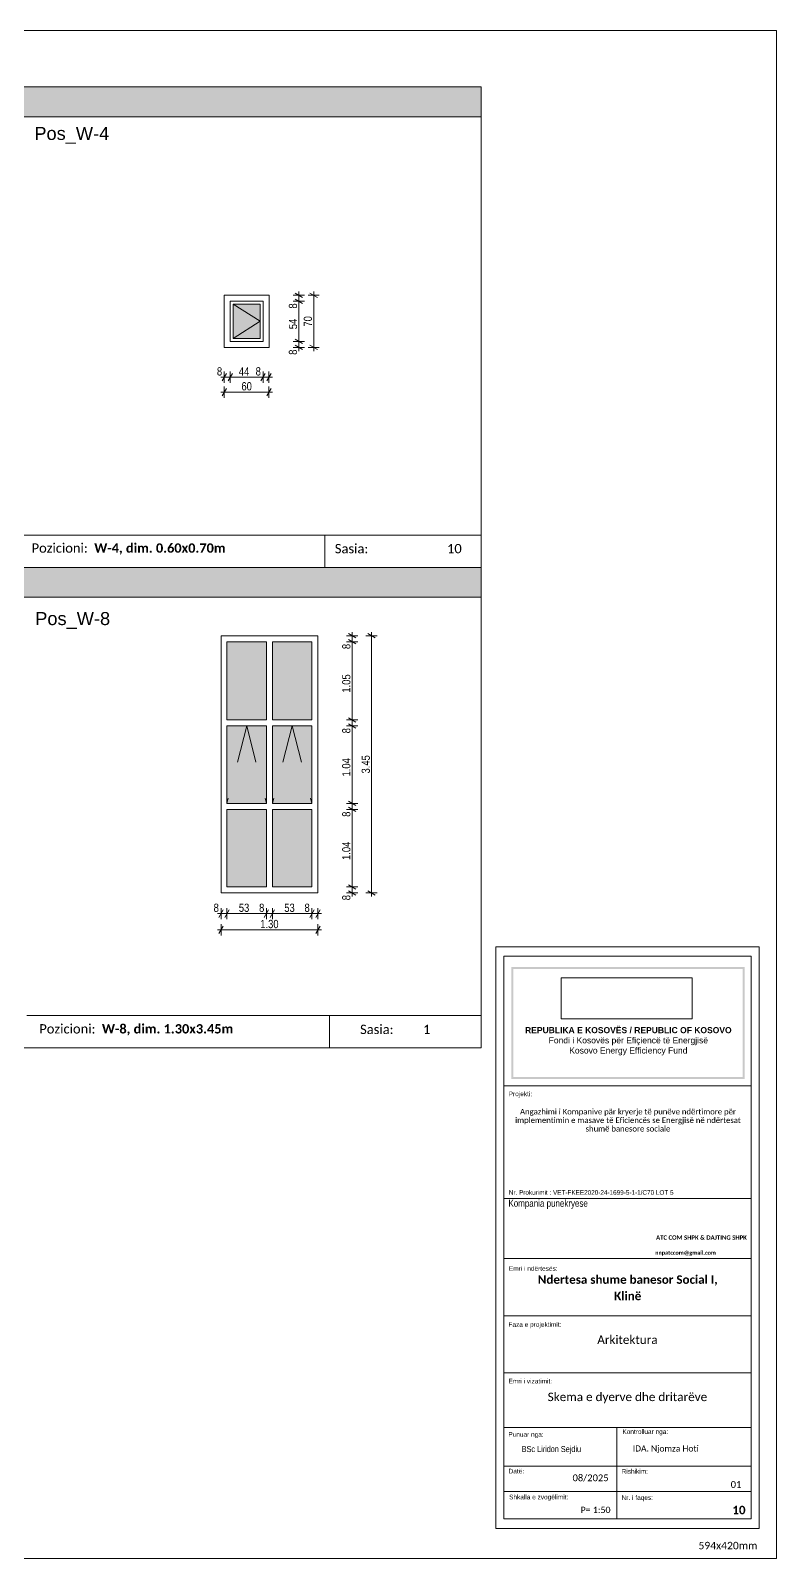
# Model space of a CAD drawing. Header units: feet. Extents: x 2595418 to 2624657, y -121890 to -101390.
# Drawn here: x 2614644 to 2624657, y -121890 to -101390 of the extents above; entities that cross this region are included whole.
import ezdxf

# ---------------------------------------------------------------- set-up
doc = ezdxf.new("R2010")
doc.units = ezdxf.units.FT
doc.header["$MEASUREMENT"] = 0
doc.header["$XCLIPFRAME"] = 0
doc.linetypes.add('thk_line_type', pattern=[1000, 500, -500])
for name, color, linetype, lineweight in [('Annotation - Text_Pen_No__1', 7, 'Continuous', 5), ('Dimensioning - General_Pen_No__1', 7, 'Continuous', 5), ('Dimensioning - General_Pen_No__41', 7, 'Continuous', 5), ('Exterior walls_Pen_No__1', 7, 'Continuous', 5), ('Lines_Pen_No__41', 7, 'Continuous', 5), ('Shell - Roof_Pen_No__1', 7, 'Continuous', 5), ('Shell - Roof_Pen_No__21', 7, 'Continuous', 5), ('Shell - Roof_Pen_No__41', 7, 'Continuous', 5), ('Structural - Bearing_Pen_No__1', 7, 'Continuous', 5), ('Text blocks_Pen_No__1', 7, 'Continuous', 5)]:
    doc.layers.add(name, color=color, linetype=linetype, lineweight=lineweight)
for name, color, linetype, lineweight, true_color in [('Annotation - Text_Pen_No__61', 7, 'Continuous', 5, 0x6a6a6a), ('Shell - Roof_Pen_No__61', 7, 'Continuous', 5, 0x6a6a6a), ('Structural - Bearing_Pen_No__102', 7, 'Continuous', 5, 0xcccccc), ('Structural - Bearing_Pen_No__105', 7, 'Continuous', 5, 0xcae6ff), ('Structural - Bearing_Pen_No__86', 7, 'Continuous', 5, 0x5555ff)]:
    doc.layers.add(name, color=color, linetype=linetype, lineweight=lineweight, true_color=true_color)
doc.layers.add('Dimensioning - General', color=7, linetype='Continuous')
doc.layers.add('Drawing & Figure', color=7, linetype='Continuous')
doc.styles.add('GENERATED_STYLE_1', font='ARIALN.TTF')
doc.styles.add('GENERATED_STYLE_2', font='arial.ttf')
doc.styles.add('GENERATED_STYLE_3', font='calibri.ttf')
doc.styles.add('GENERATED_STYLE_4', font='calibrib.ttf')
doc.styles.add('GENERATED_STYLE_5', font='arialbd.ttf')
doc.dimstyles.new('GENERATED_STYLE__1', dxfattribs={"dimtxt": 110.000002, "dimasz": 76, "dimexe": 0.18, "dimexo": 3, "dimgap": 0.09, "dimtad": 1, "dimlfac": 0.001, "dimzin": 0, "dimdsep": 46, "dimtxsty": 'GENERATED_STYLE_1', "dimblk": 'ARROWHEAD_2', "dimblk1": 'ARROWHEAD_2', "dimblk2": 'ARROWHEAD_2', "dimcen": 0.09, "dimclrd": 7, "dimclre": 7, "dimclrt": 7, "dimadec": 0, "dimazin": 0, "dimtfac": 1, "dimtdec": 4, "dimtmove": 0, "dimatfit": 3, "dimfxl": 1, "dimtolj": 1, "dimtzin": 0, "dimarcsym": 0})
doc.dimstyles.new('GENERATED_STYLE__2', dxfattribs={"dimtxt": 110.000002, "dimasz": 76, "dimexe": 0.18, "dimexo": 3, "dimgap": 0.09, "dimtad": 1, "dimtih": 1, "dimtoh": 1, "dimlfac": 0.001, "dimzin": 0, "dimdsep": 46, "dimtxsty": 'GENERATED_STYLE_1', "dimblk": 'ARROWHEAD_2', "dimblk1": 'ARROWHEAD_2', "dimblk2": 'ARROWHEAD_2', "dimcen": 0.09, "dimclrd": 7, "dimclre": 7, "dimclrt": 7, "dimadec": 0, "dimazin": 0, "dimtfac": 1, "dimtdec": 4, "dimtmove": 0, "dimatfit": 3, "dimfxl": 1, "dimtolj": 1, "dimtzin": 0, "dimarcsym": 0})
picture_1 = doc.add_image_def('image1.png', size_in_pixel=(354, 134))

# ---------------------------------------------------------------- blocks, each defined once
blk = doc.blocks.new('*D7', base_point=(2247654, -76425))
at = {"layer": 'Dimensioning - General_Pen_No__1', "color": 7, "linetype": 'Continuous', "lineweight": 5, "transparency": 16777216}
for p, q in [((2618520, -104941), (2618370, -104941)), ((2618495, -104970), (2618395, -104912)), ((2618445, -104941), (2618445, -104892)), ((2618445, -105641), (2618445, -104941)), ((2618520, -105641), (2618370, -105641)), ((2618395, -105612), (2618495, -105670)), ((2618445, -105690), (2618445, -105641))]:
    blk.add_line(p, q, dxfattribs=at)
at = {"layer": 'Dimensioning - General_Pen_No__1', "color": 7, "lineweight": 5, "transparency": 16777216, "insert": (2618423, -105362), "char_height": 110, "attachment_point": 7, "rotation": 90, "style": 'GENERATED_STYLE_1'}
blk.add_mtext('\\A1;70', dxfattribs=at)
blk = doc.blocks.new('ARROWHEAD_2')
at = {"color": 0, "linetype": 'Continuous', "lineweight": 0}
for p, q in [((0, 0), (-1, 0)), ((-0.38, -0.66), (0.38, 0.66))]:
    blk.add_line(p, q, dxfattribs=at)
blk = doc.blocks.new('*D9', base_point=(2247654, -76425))
at = {"layer": 'Dimensioning - General_Pen_No__1', "color": 7, "linetype": 'Continuous', "lineweight": 5, "transparency": 16777216}
for p, q in [((2617245, -106316), (2617245, -106166)), ((2617845, -106316), (2617845, -106166)), ((2617197, -106241), (2617245, -106241)), ((2617274, -106191), (2617217, -106291)), ((2617245, -106241), (2617845, -106241)), ((2617817, -106291), (2617874, -106191)), ((2617845, -106241), (2617894, -106241))]:
    blk.add_line(p, q, dxfattribs=at)
at = {"layer": 'Dimensioning - General_Pen_No__1', "color": 7, "lineweight": 5, "transparency": 16777216, "insert": (2617475, -106219), "char_height": 110, "attachment_point": 7, "style": 'GENERATED_STYLE_1'}
blk.add_mtext('\\A1;60', dxfattribs=at)
blk = doc.blocks.new('*D10', base_point=(2247654, -76425))
at = {"layer": 'Dimensioning - General_Pen_No__1', "color": 7, "linetype": 'Continuous', "lineweight": 5, "transparency": 16777216}
for p, q in [((2617245, -106116), (2617245, -105966)), ((2617325, -106116), (2617325, -105966)), ((2617197, -106041), (2617245, -106041)), ((2617274, -105991), (2617217, -106091)), ((2617245, -106041), (2617325, -106041)), ((2617354, -105991), (2617297, -106091))]:
    blk.add_line(p, q, dxfattribs=at)
at = {"layer": 'Dimensioning - General_Pen_No__1', "color": 7, "lineweight": 5, "transparency": 16777216, "insert": (2617146, -106019), "char_height": 110, "attachment_point": 7, "style": 'GENERATED_STYLE_1'}
blk.add_mtext('\\A1;8', dxfattribs=at)
blk = doc.blocks.new('*D11', base_point=(2247654, -76425))
at = {"layer": 'Dimensioning - General_Pen_No__1', "color": 7, "linetype": 'Continuous', "lineweight": 5, "transparency": 16777216}
for p, q in [((2617325, -106116), (2617325, -105966)), ((2617765, -106116), (2617765, -105966)), ((2617354, -105991), (2617297, -106091)), ((2617325, -106041), (2617765, -106041)), ((2617794, -105991), (2617737, -106091))]:
    blk.add_line(p, q, dxfattribs=at)
at = {"layer": 'Dimensioning - General_Pen_No__1', "color": 7, "lineweight": 5, "transparency": 16777216, "char_height": 110, "attachment_point": 7, "style": 'GENERATED_STYLE_1'}
for s, insert in [('\\A1;44', (2617440, -106019)), ('\\A1;8', (2617666, -106019))]:
    blk.add_mtext(s, dxfattribs=dict(at, insert=insert))
blk = doc.blocks.new('*D12', base_point=(2247654, -76425))
at = {"layer": 'Dimensioning - General_Pen_No__1', "color": 7, "linetype": 'Continuous', "lineweight": 5, "transparency": 16777216}
for p, q in [((2617765, -106116), (2617765, -105966)), ((2617845, -106116), (2617845, -105966)), ((2617794, -105991), (2617737, -106091)), ((2617765, -106041), (2617845, -106041)), ((2617817, -106091), (2617874, -105991)), ((2617845, -106041), (2617894, -106041))]:
    blk.add_line(p, q, dxfattribs=at)
blk = doc.blocks.new('*D13', base_point=(2247654, -76425))
at = {"layer": 'Dimensioning - General_Pen_No__1', "color": 7, "linetype": 'Continuous', "lineweight": 5, "transparency": 16777216}
for p, q in [((2618320, -105561), (2618170, -105561)), ((2618195, -105532), (2618295, -105590)), ((2618245, -105641), (2618245, -105561)), ((2618320, -105641), (2618170, -105641)), ((2618195, -105612), (2618295, -105670)), ((2618245, -105690), (2618245, -105641))]:
    blk.add_line(p, q, dxfattribs=at)
at = {"layer": 'Dimensioning - General_Pen_No__1', "color": 7, "lineweight": 5, "transparency": 16777216, "insert": (2618223, -105740), "char_height": 110, "attachment_point": 7, "rotation": 90, "style": 'GENERATED_STYLE_1'}
blk.add_mtext('\\A1;8', dxfattribs=at)
blk = doc.blocks.new('*D14', base_point=(2247654, -76425))
at = {"layer": 'Dimensioning - General_Pen_No__1', "color": 7, "linetype": 'Continuous', "lineweight": 5, "transparency": 16777216}
for p, q in [((2618320, -105021), (2618170, -105021)), ((2618195, -104992), (2618295, -105050)), ((2618245, -105561), (2618245, -105021)), ((2618320, -105561), (2618170, -105561)), ((2618195, -105532), (2618295, -105590))]:
    blk.add_line(p, q, dxfattribs=at)
at = {"layer": 'Dimensioning - General_Pen_No__1', "color": 7, "lineweight": 5, "transparency": 16777216, "char_height": 110, "attachment_point": 7, "rotation": 90, "style": 'GENERATED_STYLE_1'}
for s, insert in [('\\A1;8', (2618223, -105120)), ('\\A1;54', (2618223, -105397))]:
    blk.add_mtext(s, dxfattribs=dict(at, insert=insert))
blk = doc.blocks.new('*D15', base_point=(2247654, -76425))
at = {"layer": 'Dimensioning - General_Pen_No__1', "color": 7, "linetype": 'Continuous', "lineweight": 5, "transparency": 16777216}
for p, q in [((2618320, -104941), (2618170, -104941)), ((2618295, -104970), (2618195, -104912)), ((2618245, -104941), (2618245, -104892)), ((2618245, -105021), (2618245, -104941)), ((2618320, -105021), (2618170, -105021)), ((2618195, -104992), (2618295, -105050))]:
    blk.add_line(p, q, dxfattribs=at)
blk = doc.blocks.new('*D54', base_point=(2247654, -76425))
at = {"layer": 'Dimensioning - General_Pen_No__1', "color": 7, "linetype": 'Continuous', "lineweight": 5, "transparency": 16777216}
for p, q in [((2617152, -113238), (2617201, -113238)), ((2617230, -113188), (2617172, -113288)), ((2617201, -113313), (2617201, -113163)), ((2617201, -113238), (2617281, -113238)), ((2617310, -113188), (2617252, -113288)), ((2617281, -113313), (2617281, -113163))]:
    blk.add_line(p, q, dxfattribs=at)
at = {"layer": 'Dimensioning - General_Pen_No__1', "color": 7, "lineweight": 5, "transparency": 16777216, "insert": (2617102, -113216), "char_height": 110, "attachment_point": 7, "style": 'GENERATED_STYLE_1'}
blk.add_mtext('\\A1;8', dxfattribs=at)
blk = doc.blocks.new('*D55', base_point=(2247654, -76425))
at = {"layer": 'Dimensioning - General_Pen_No__1', "color": 7, "linetype": 'Continuous', "lineweight": 5, "transparency": 16777216}
for p, q in [((2617310, -113188), (2617252, -113288)), ((2617281, -113313), (2617281, -113163)), ((2617281, -113238), (2617811, -113238)), ((2617840, -113188), (2617782, -113288)), ((2617811, -113313), (2617811, -113163))]:
    blk.add_line(p, q, dxfattribs=at)
at = {"layer": 'Dimensioning - General_Pen_No__1', "color": 7, "lineweight": 5, "transparency": 16777216, "char_height": 110, "attachment_point": 7, "style": 'GENERATED_STYLE_1'}
for s, insert in [('\\A1;53', (2617440, -113216)), ('\\A1;8', (2617712, -113216))]:
    blk.add_mtext(s, dxfattribs=dict(at, insert=insert))
blk = doc.blocks.new('*D56', base_point=(2247654, -76425))
at = {"layer": 'Dimensioning - General_Pen_No__1', "color": 7, "linetype": 'Continuous', "lineweight": 5, "transparency": 16777216}
for p, q in [((2617840, -113188), (2617782, -113288)), ((2617811, -113313), (2617811, -113163)), ((2617811, -113238), (2617891, -113238)), ((2617920, -113188), (2617862, -113288)), ((2617891, -113313), (2617891, -113163))]:
    blk.add_line(p, q, dxfattribs=at)
blk = doc.blocks.new('*D57', base_point=(2247654, -76425))
at = {"layer": 'Dimensioning - General_Pen_No__1', "color": 7, "linetype": 'Continuous', "lineweight": 5, "transparency": 16777216}
for p, q in [((2617920, -113188), (2617862, -113288)), ((2617891, -113313), (2617891, -113163)), ((2617891, -113238), (2618421, -113238)), ((2618450, -113188), (2618392, -113288)), ((2618421, -113313), (2618421, -113163))]:
    blk.add_line(p, q, dxfattribs=at)
at = {"layer": 'Dimensioning - General_Pen_No__1', "color": 7, "lineweight": 5, "transparency": 16777216, "char_height": 110, "attachment_point": 7, "style": 'GENERATED_STYLE_1'}
for s, insert in [('\\A1;53', (2618050, -113216)), ('\\A1;8', (2618322, -113216))]:
    blk.add_mtext(s, dxfattribs=dict(at, insert=insert))
blk = doc.blocks.new('*D58', base_point=(2247654, -76425))
at = {"layer": 'Dimensioning - General_Pen_No__1', "color": 7, "linetype": 'Continuous', "lineweight": 5, "transparency": 16777216}
for p, q in [((2618450, -113188), (2618392, -113288)), ((2618421, -113313), (2618421, -113163)), ((2618421, -113238), (2618501, -113238)), ((2618472, -113288), (2618530, -113188)), ((2618501, -113313), (2618501, -113163)), ((2618501, -113238), (2618550, -113238))]:
    blk.add_line(p, q, dxfattribs=at)
blk = doc.blocks.new('*D59', base_point=(2247654, -76425))
at = {"layer": 'Dimensioning - General_Pen_No__1', "color": 7, "linetype": 'Continuous', "lineweight": 5, "transparency": 16777216}
for p, q in [((2617152, -113456), (2617201, -113456)), ((2617230, -113406), (2617172, -113506)), ((2617201, -113531), (2617201, -113381)), ((2617201, -113456), (2618501, -113456)), ((2618472, -113506), (2618530, -113406)), ((2618501, -113531), (2618501, -113381)), ((2618501, -113456), (2618550, -113456))]:
    blk.add_line(p, q, dxfattribs=at)
at = {"layer": 'Dimensioning - General_Pen_No__1', "color": 7, "lineweight": 5, "transparency": 16777216, "insert": (2617728, -113434), "char_height": 110, "attachment_point": 7, "style": 'GENERATED_STYLE_1'}
blk.add_mtext('\\A1;1.30', dxfattribs=at)
blk = doc.blocks.new('*D60', base_point=(2247654, -76425))
at = {"layer": 'Dimensioning - General_Pen_No__1', "color": 7, "linetype": 'Continuous', "lineweight": 5, "transparency": 16777216}
for p, q in [((2619036, -112880), (2618886, -112880)), ((2618911, -112851), (2619011, -112909)), ((2618911, -112931), (2619011, -112989)), ((2618961, -112960), (2618961, -112880)), ((2619036, -112960), (2618886, -112960)), ((2618961, -113009), (2618961, -112960))]:
    blk.add_line(p, q, dxfattribs=at)
at = {"layer": 'Dimensioning - General_Pen_No__1', "color": 7, "lineweight": 5, "transparency": 16777216, "insert": (2618939, -113059), "char_height": 110, "attachment_point": 7, "rotation": 90, "style": 'GENERATED_STYLE_1'}
blk.add_mtext('\\A1;8', dxfattribs=at)
blk = doc.blocks.new('*D61', base_point=(2247654, -76425))
at = {"layer": 'Dimensioning - General_Pen_No__1', "color": 7, "linetype": 'Continuous', "lineweight": 5, "transparency": 16777216}
for p, q in [((2619036, -111840), (2618886, -111840)), ((2618911, -111811), (2619011, -111869)), ((2618961, -112880), (2618961, -111840)), ((2619036, -112880), (2618886, -112880)), ((2618911, -112851), (2619011, -112909))]:
    blk.add_line(p, q, dxfattribs=at)
at = {"layer": 'Dimensioning - General_Pen_No__1', "color": 7, "lineweight": 5, "transparency": 16777216, "char_height": 110, "attachment_point": 7, "rotation": 90, "style": 'GENERATED_STYLE_1'}
for s, insert in [('\\A1;8', (2618939, -111939)), ('\\A1;1.04', (2618939, -112518))]:
    blk.add_mtext(s, dxfattribs=dict(at, insert=insert))
blk = doc.blocks.new('*D62', base_point=(2247654, -76425))
at = {"layer": 'Dimensioning - General_Pen_No__1', "color": 7, "linetype": 'Continuous', "lineweight": 5, "transparency": 16777216}
for p, q in [((2619036, -111760), (2618886, -111760)), ((2619036, -111840), (2618886, -111840)), ((2618911, -111731), (2619011, -111789)), ((2618911, -111811), (2619011, -111869)), ((2618961, -111840), (2618961, -111760))]:
    blk.add_line(p, q, dxfattribs=at)
blk = doc.blocks.new('*D63', base_point=(2247654, -76425))
at = {"layer": 'Dimensioning - General_Pen_No__1', "color": 7, "linetype": 'Continuous', "lineweight": 5, "transparency": 16777216}
for p, q in [((2618911, -110691), (2619011, -110749)), ((2619036, -110720), (2618886, -110720)), ((2618961, -111760), (2618961, -110720)), ((2619036, -111760), (2618886, -111760)), ((2618911, -111731), (2619011, -111789))]:
    blk.add_line(p, q, dxfattribs=at)
at = {"layer": 'Dimensioning - General_Pen_No__1', "color": 7, "lineweight": 5, "transparency": 16777216, "char_height": 110, "attachment_point": 7, "rotation": 90, "style": 'GENERATED_STYLE_1'}
for s, insert in [('\\A1;8', (2618939, -110819)), ('\\A1;1.04', (2618939, -111398))]:
    blk.add_mtext(s, dxfattribs=dict(at, insert=insert))
blk = doc.blocks.new('*D64', base_point=(2247654, -76425))
at = {"layer": 'Dimensioning - General_Pen_No__1', "color": 7, "linetype": 'Continuous', "lineweight": 5, "transparency": 16777216}
for p, q in [((2619036, -110640), (2618886, -110640)), ((2618911, -110611), (2619011, -110669)), ((2618911, -110691), (2619011, -110749)), ((2618961, -110720), (2618961, -110640)), ((2619036, -110720), (2618886, -110720))]:
    blk.add_line(p, q, dxfattribs=at)
blk = doc.blocks.new('*D65', base_point=(2247654, -76425))
at = {"layer": 'Dimensioning - General_Pen_No__1', "color": 7, "linetype": 'Continuous', "lineweight": 5, "transparency": 16777216}
for p, q in [((2619036, -109590), (2618886, -109590)), ((2618911, -109561), (2619011, -109619)), ((2618961, -110640), (2618961, -109590)), ((2619036, -110640), (2618886, -110640)), ((2618911, -110611), (2619011, -110669))]:
    blk.add_line(p, q, dxfattribs=at)
at = {"layer": 'Dimensioning - General_Pen_No__1', "color": 7, "lineweight": 5, "transparency": 16777216, "char_height": 110, "attachment_point": 7, "rotation": 90, "style": 'GENERATED_STYLE_1'}
for s, insert in [('\\A1;8', (2618939, -109689)), ('\\A1;1.05', (2618939, -110273))]:
    blk.add_mtext(s, dxfattribs=dict(at, insert=insert))
blk = doc.blocks.new('*D66', base_point=(2247654, -76425))
at = {"layer": 'Dimensioning - General_Pen_No__1', "color": 7, "linetype": 'Continuous', "lineweight": 5, "transparency": 16777216}
for p, q in [((2618961, -109510), (2618961, -109461)), ((2619036, -109510), (2618886, -109510)), ((2619036, -109590), (2618886, -109590)), ((2619011, -109539), (2618911, -109481)), ((2618911, -109561), (2619011, -109619)), ((2618961, -109590), (2618961, -109510))]:
    blk.add_line(p, q, dxfattribs=at)
blk = doc.blocks.new('*D67', base_point=(2247654, -76425))
at = {"layer": 'Dimensioning - General_Pen_No__1', "color": 7, "linetype": 'Continuous', "lineweight": 5, "transparency": 16777216}
for p, q in [((2619222, -109510), (2619222, -109461)), ((2619297, -109510), (2619147, -109510)), ((2619272, -109539), (2619172, -109481)), ((2619222, -112960), (2619222, -109510)), ((2619172, -112931), (2619272, -112989)), ((2619297, -112960), (2619147, -112960)), ((2619222, -113009), (2619222, -112960))]:
    blk.add_line(p, q, dxfattribs=at)
at = {"layer": 'Dimensioning - General_Pen_No__1', "color": 7, "lineweight": 5, "transparency": 16777216, "insert": (2619200, -111358), "char_height": 110, "attachment_point": 7, "rotation": 90, "style": 'GENERATED_STYLE_1'}
blk.add_mtext('\\A1;3.45', dxfattribs=at)

msp = doc.modelspace()

# ---------------------------------------------------------------- hatches: boundary and pattern name
at = {"layer": 'Structural - Bearing_Pen_No__102', "linetype": 'Continuous', "lineweight": 0, "true_color": 0xf2f2f2}
for points in [[(2620692.601, -102146.272), (2596245.685, -102146.272), (2596245.685, -102547.049), (2620692.601, -102547.049)], [(2620692.601, -108592.314), (2596245.685, -108592.314), (2596245.685, -108993.09), (2620692.601, -108993.09)]]:
    msp.add_hatch(color=7, dxfattribs=at).paths.add_polyline_path(points)
at = {"layer": 'Structural - Bearing_Pen_No__105', "linetype": 'Continuous', "lineweight": 0, "true_color": 0xf1f8ff}
for points in [[(2617365.413, -105521.142), (2617725.413, -105521.142), (2617725.413, -105061.142), (2617365.413, -105061.142)], [(2617810.963, -110640.065), (2617810.963, -109590.065), (2617280.963, -109590.065), (2617280.963, -110640.065)], [(2617890.963, -110640.065), (2618420.963, -110640.065), (2618420.963, -109590.065), (2617890.963, -109590.065)], [(2617810.963, -111760.065), (2617810.963, -110720.065), (2617280.963, -110720.065), (2617280.963, -111760.065)], [(2617890.963, -111760.065), (2618420.963, -111760.065), (2618420.963, -110720.065), (2617890.963, -110720.065)], [(2617280.963, -112880.065), (2617810.963, -112880.065), (2617810.963, -111840.065), (2617280.963, -111840.065)], [(2617890.963, -112880.065), (2618420.963, -112880.065), (2618420.963, -111840.065), (2617890.963, -111840.065)]]:
    msp.add_hatch(color=7, dxfattribs=at).paths.add_polyline_path(points)
at = {"layer": 'Structural - Bearing_Pen_No__86', "linetype": 'Continuous', "lineweight": 5, "true_color": 0x5555ff}
for points in [[(2621095.729, -113953.48), (2621689.583, -113953.48), (2621689.583, -113980.396), (2621122.645, -113980.396), (2621122.645, -115394.048), (2621095.729, -115394.048)], [(2621380.752, -113980.396), (2621380.752, -113953.48), (2624231.165, -113953.48), (2624231.165, -115394.048), (2624204.249, -115394.048), (2624204.249, -113980.396)], [(2621095.729, -114903.187), (2621122.645, -114903.187), (2621122.645, -115430.204), (2621689.583, -115430.204), (2621689.583, -115457.12), (2621095.729, -115457.12)], [(2621380.752, -115457.12), (2621380.752, -115430.204), (2624204.249, -115430.204), (2624204.249, -114903.187), (2624231.165, -114903.187), (2624231.165, -115457.12)]]:
    msp.add_hatch(color=173, dxfattribs=at).paths.add_polyline_path(points)

# ---------------------------------------------------------------- linework, layer by layer
at = {"layer": 'Exterior walls_Pen_No__1', "color": 7, "linetype": 'Continuous', "lineweight": 5}
for p, q in [((2617810.963, -109590.065), (2617810.963, -110640.065)), ((2617890.963, -109590.065), (2617890.963, -110640.065)), ((2617280.963, -110640.065), (2617810.963, -110640.065)), ((2617890.963, -110640.065), (2618420.963, -110640.065)), ((2617280.963, -110720.065), (2617810.963, -110720.065)), ((2617810.963, -110720.065), (2617810.963, -111760.065)), ((2617890.963, -110720.065), (2618420.963, -110720.065)), ((2617890.963, -110720.065), (2617890.963, -111760.065)), ((2617280.963, -111760.065), (2617810.963, -111760.065)), ((2617280.963, -111840.065), (2617810.963, -111840.065)), ((2617810.963, -111840.065), (2617810.963, -112880.065)), ((2617890.963, -111760.065), (2618420.963, -111760.065)), ((2617890.963, -111840.065), (2617890.963, -112880.065)), ((2617890.963, -111840.065), (2618420.963, -111840.065))]:
    msp.add_line(p, q, dxfattribs=at)
for points in [[(2617245.413, -105641.142), (2617845.413, -105641.142), (2617845.413, -104941.142), (2617245.413, -104941.142)], [(2617325.413, -105561.142), (2617765.413, -105561.142), (2617765.413, -105021.142), (2617325.413, -105021.142)], [(2617365.413, -105521.142), (2617725.413, -105521.142), (2617725.413, -105061.142), (2617365.413, -105061.142)], [(2617200.963, -112960.065), (2618500.963, -112960.065), (2618500.963, -109510.065), (2617200.963, -109510.065)]]:
    msp.add_lwpolyline(points, close=True, dxfattribs=at)
for points in [[(2617810.963, -109590.065), (2617280.963, -109590.065), (2617280.963, -110640.065)], [(2618420.963, -110640.065), (2618420.963, -109590.065), (2617890.963, -109590.065)], [(2617280.963, -110720.065), (2617280.963, -111760.065)], [(2618420.963, -111760.065), (2618420.963, -110720.065)], [(2617280.963, -111840.065), (2617280.963, -112880.065), (2617810.963, -112880.065)], [(2617890.963, -112880.065), (2618420.963, -112880.065), (2618420.963, -111840.065)]]:
    msp.add_lwpolyline(points, dxfattribs=at)
at = {"layer": 'Lines_Pen_No__41', "color": 7, "linetype": 'Continuous', "lineweight": 5}
for p, q in [((2620692.601, -115038.355), (2620692.601, -102146.272)), ((2614534.551, -108160.241), (2620692.601, -108160.241)), ((2609309.154, -108592.314), (2615405.443, -108592.314)), ((2615405.443, -108592.314), (2620692.601, -108592.314)), ((2614596.312, -114606.282), (2620692.601, -114606.282)), ((2609309.154, -115038.355), (2615405.443, -115038.355)), ((2615405.443, -115038.355), (2620692.601, -115038.355))]:
    msp.add_line(p, q, dxfattribs=at)
at = {"layer": 'Lines_Pen_No__41', "color": 7, "linetype": 'thk_line_type', "lineweight": 5}
for p, q in [((2617725.413, -105291.142), (2617365.413, -105061.142)), ((2617725.413, -105291.142), (2617365.413, -105521.142)), ((2617545.963, -110720.065), (2617280.963, -111760.065)), ((2617545.963, -110720.065), (2617810.963, -111760.065)), ((2618155.963, -110720.065), (2617890.963, -111760.065)), ((2618155.963, -110720.065), (2618420.963, -111760.065))]:
    msp.add_line(p, q, dxfattribs=at)
at = {"layer": 'Shell - Roof_Pen_No__1', "color": 7, "linetype": 'Continuous', "lineweight": 5}
for p, q in [((2620888.959, -113684.676), (2624423.367, -113684.676)), ((2620888.959, -117059.013), (2620888.959, -113684.676)), ((2624423.367, -113684.676), (2624423.367, -121486.155)), ((2620996.623, -117059.013), (2620996.623, -113807.307)), ((2620996.623, -113807.307), (2624315.703, -113807.307)), ((2624315.703, -113807.307), (2624315.703, -117059.013)), ((2624315.703, -115547.251), (2620996.623, -115547.251)), ((2620996.623, -121359.807), (2620996.623, -115811.357)), ((2624315.703, -115811.357), (2624315.703, -121359.807)), ((2624315.703, -117059.013), (2620996.623, -117059.013)), ((2624315.703, -117059.013), (2620996.623, -117059.013)), ((2624315.703, -117866.317), (2620996.623, -117866.317)), ((2624315.703, -118633.429), (2620996.623, -118633.429)), ((2624315.703, -119400.54), (2620996.623, -119400.54)), ((2624315.703, -120134.998), (2620996.623, -120134.998)), ((2622511.968, -120134.998), (2622511.968, -121359.807)), ((2624315.703, -120652.142), (2620996.623, -120652.142)), ((2624315.703, -120992.156), (2620996.623, -120992.156)), ((2624315.703, -121359.807), (2620996.623, -121359.807)), ((2624423.367, -121486.155), (2620888.959, -121486.155))]:
    msp.add_line(p, q, dxfattribs=at)
at = {"layer": 'Shell - Roof_Pen_No__21', "color": 7, "linetype": 'Continuous', "lineweight": 5}
for p, q in [((2624656.665, -101389.785), (2595417.514, -101389.785)), ((2624656.665, -121889.785), (2624656.665, -101389.785)), ((2595417.514, -121889.785), (2624656.665, -121889.785))]:
    msp.add_line(p, q, dxfattribs=at)
at = {"layer": 'Shell - Roof_Pen_No__41', "color": 7, "linetype": 'Continuous', "lineweight": 5}
for p, q in [((2618595.959, -108160.241), (2618595.959, -108592.314)), ((2618657.721, -114606.282), (2618657.721, -115038.355))]:
    msp.add_line(p, q, dxfattribs=at)
at = {"layer": 'Shell - Roof_Pen_No__61', "color": 251, "linetype": 'Continuous', "lineweight": 5, "true_color": 0x6a6a6a}
msp.add_line((2620888.959, -121486.155), (2620888.959, -115811.357), dxfattribs=at)
at = {"layer": 'Structural - Bearing_Pen_No__1', "color": 7, "linetype": 'Continuous', "lineweight": 5, "flags": 128}
for points in [[(2620692.601, -102146.272), (2596245.685, -102146.272), (2596245.685, -102547.049), (2620692.601, -102547.049)], [(2617365.413, -105521.142), (2617725.413, -105521.142), (2617725.413, -105061.142), (2617365.413, -105061.142)], [(2620692.601, -108592.314), (2596245.685, -108592.314), (2596245.685, -108993.09), (2620692.601, -108993.09)], [(2617810.963, -110640.065), (2617810.963, -109590.065), (2617280.963, -109590.065), (2617280.963, -110640.065)], [(2617890.963, -110640.065), (2618420.963, -110640.065), (2618420.963, -109590.065), (2617890.963, -109590.065)], [(2617810.963, -111760.065), (2617810.963, -110720.065), (2617280.963, -110720.065), (2617280.963, -111760.065)], [(2617890.963, -111760.065), (2618420.963, -111760.065), (2618420.963, -110720.065), (2617890.963, -110720.065)], [(2617280.963, -112880.065), (2617810.963, -112880.065), (2617810.963, -111840.065), (2617280.963, -111840.065)], [(2617890.963, -112880.065), (2618420.963, -112880.065), (2618420.963, -111840.065), (2617890.963, -111840.065)]]:
    msp.add_lwpolyline(points, close=True, dxfattribs=at)

# ---------------------------------------------------------------- texts
at = {"layer": 'Annotation - Text_Pen_No__1', "color": 7, "style": 'GENERATED_STYLE_3'}
msp.add_text('IDA. Njomza Hoti', height=81.75048, dxfattribs=at).set_placement((2622728.322, -120455.07))
at = {"layer": 'Annotation - Text_Pen_No__1', "color": 7, "linetype": 'Continuous', "lineweight": 5, "attachment_point": 2}
for s, insert, char_height, style in [('\\A1;REPUBLIKA E KOSOVËS / REPUBLIC OF KOSOVO\\P{\\fArial|b0|i0|c0|p34;Fondi i Kosovës për Efiçiencë të Energjisë\\PKosovo Energy Efficiency Fund\\P}', (2622668.526, -114760.682), 81.75048, 'GENERATED_STYLE_5'), ('\\A1;ATC COM SHPK & DAJTING SHPK ', (2623649.809, -117555.19), 58.3932, 'GENERATED_STYLE_4'), ('\\A1;Arkitektura', (2622656.163, -118898.375), 113.28281, 'GENERATED_STYLE_3'), ('\\A1;Skema e dyerve dhe dritarëve', (2622656.163, -119665.487), 113.28281, 'GENERATED_STYLE_3'), ('\\A1;BSc Liridon Sejdiu', (2621635.431, -120381.093), 81.75048, 'GENERATED_STYLE_1'), ('\\A1;08/2025', (2622161.423, -120762.867), 90.5, 'GENERATED_STYLE_3'), ('\\A1;01', (2624113.871, -120851.908), 90.6262, 'GENERATED_STYLE_3'), ('\\A1;P= 1:50', (2622228.398, -121195.951), 85, 'GENERATED_STYLE_3'), ('\\A1;10', (2624152.954, -121183.684), 113.2828, 'GENERATED_STYLE_4')]:
    msp.add_mtext(s, dxfattribs=dict(at, insert=insert, char_height=char_height, style=style))
at = {"layer": 'Annotation - Text_Pen_No__1', "color": 7, "linetype": 'Continuous', "lineweight": 5, "insert": (2622664.089, -115857.697), "char_height": 74.743296, "width": 3175.65363, "attachment_point": 2, "line_spacing_factor": 0.919632, "style": 'GENERATED_STYLE_5'}
msp.add_mtext('\\A1;{\\fCalibri Light|b0|i0|c0|p34;Angazhimi i Kompanive pär kryerje të punëve ndërtimore për implementimin e masave të Eficiencës se Energjisë në ndërtesat shumë banesore sociale}', dxfattribs=at)
at = {"layer": 'Annotation - Text_Pen_No__1', "color": 7, "linetype": 'Continuous', "lineweight": 5, "insert": (2622660.261, -118091.324), "char_height": 113.5, "attachment_point": 2, "line_spacing_factor": 1.16153, "style": 'GENERATED_STYLE_4'}
msp.add_mtext('\\A1;Ndertesa shume banesor Social I, \\PKlinë', dxfattribs=at)
at = {"layer": 'Annotation - Text_Pen_No__61', "color": 251, "linetype": 'Continuous', "lineweight": 5, "true_color": 0x6a6a6a, "insert": (2624004.938, -121667.225), "char_height": 100, "attachment_point": 2, "style": 'GENERATED_STYLE_3'}
msp.add_mtext('\\A1;594x420mm', dxfattribs=at)
at = {"layer": 'Dimensioning - General_Pen_No__41', "color": 7, "linetype": 'Continuous', "lineweight": 5, "attachment_point": 7}
for s, insert, char_height, style in [('\\A1;Projekti:', (2621062.43, -115706.332), 62.30554, 'GENERATED_STYLE_2'), ('\\A1;Nr. Prokurimit : VET-FKEE2020-24-1699-5-1-1/C70 LOT 5', (2621064.18, -117011.347), 62.30554, 'GENERATED_STYLE_1'), ('\\A1;Kompania punekryese', (2621059.236, -117199.552), 93.49993, 'GENERATED_STYLE_1'), ('\\A1;Emri i ndërtesës:', (2621066.007, -118031.572), 62.30554, 'GENERATED_STYLE_2'), ('\\A1;Faza e projektimit:', (2621059.375, -118800.95), 62.30554, 'GENERATED_STYLE_2'), ('\\A1;Emri i vizatimit:', (2621059.592, -119542.906), 62.30554, 'GENERATED_STYLE_2'), ('\\A1;Punuar nga:', (2621057.649, -120275.653), 62.30554, 'GENERATED_STYLE_2'), ('\\A1;Kontrolluar nga:', (2622588.782, -120238.883), 62.30554, 'GENERATED_STYLE_2'), ('\\A1;Datë:', (2621061.388, -120749.706), 62.3055, 'GENERATED_STYLE_2'), ('\\A1;Rishikim:', (2622578.602, -120753.547), 62.30554, 'GENERATED_STYLE_2'), ('\\A1;Shkalla e zvogëlimit:', (2621068.318, -121115.295), 62.30554, 'GENERATED_STYLE_2'), ('\\A1;Nr. i faqes:', (2622578.048, -121122.581), 62.30554, 'GENERATED_STYLE_2')]:
    msp.add_mtext(s, dxfattribs=dict(at, insert=insert, char_height=char_height, style=style))
at = {"layer": 'Dimensioning - General_Pen_No__41', "color": 7, "linetype": 'Continuous', "lineweight": 5, "insert": (2623028.528, -117829.502), "char_height": 53.72174, "attachment_point": 7, "line_spacing_factor": 0.922253, "style": 'GENERATED_STYLE_1'}
msp.add_mtext('\\A1;\\pt344.42,708.64,1098,1533.1;{\\fCalibri|b1|i0|c0|p34;nnpatccom@gmail.com}', dxfattribs=at)
at = {"layer": 'Text blocks_Pen_No__1', "color": 7, "linetype": 'Continuous', "lineweight": 5}
for s, insert, char_height, attachment_point, style in [('\\A1;Pos_W-4', (2615197.99, -102682.527), 175, 2, 'GENERATED_STYLE_2'), ('\\A1;Pozicioni: {\\fCalibri|b1|i0|c0|p34; W-4, dim. 0.60x0.70m}', (2614658.037, -108270.56), 125, 1, 'GENERATED_STYLE_3'), ('\\A1;Sasia:                        10', (2618728.512, -108278.318), 125, 1, 'GENERATED_STYLE_3'), ('\\A1;Pos_W-8', (2615209.621, -109191.555), 175, 2, 'GENERATED_STYLE_2'), ('\\A1;Pozicioni: {\\fCalibri|b1|i0|c0|p34; W-8, dim. 1.30x3.45m}', (2614761.138, -114721.174), 125, 1, 'GENERATED_STYLE_3'), ('\\A1;Sasia:         1', (2619067.264, -114728.932), 125, 1, 'GENERATED_STYLE_3')]:
    msp.add_mtext(s, dxfattribs=dict(at, insert=insert, char_height=char_height, attachment_point=attachment_point, style=style))

# ---------------------------------------------------------------- dimensions: what is measured, and where the dimension line sits
at = {"layer": 'Dimensioning - General', "color": 7, "linetype": 'Continuous', "lineweight": 5}
for base, p1, p2, picture, middle in [((2618245.413, -104941.142), (2617765.413, -105021.142), (2617845.413, -104941.142), '*D15', (2618168.413, -105078.512)), ((2618445.413, -104941.142), (2617845.413, -105641.142), (2617845.413, -104941.142), '*D7', (2618368.413, -105277.683)), ((2618245.413, -105021.142), (2617765.413, -105561.142), (2617765.413, -105021.142), '*D14', (2618168.413, -105312.883)), ((2618245.413, -105561.142), (2617845.413, -105641.142), (2617765.413, -105561.142), '*D13', (2618168.413, -105698.512)), ((2618960.519, -109510.065), (2618420.963, -109590.065), (2618500.963, -109510.065), '*D66', (2618883.519, -109647.436)), ((2619221.811, -109510.065), (2618500.963, -112960.065), (2618500.963, -109510.065), '*D67', (2619144.811, -111215.395)), ((2618960.519, -109590.065), (2618420.963, -110640.065), (2618420.963, -109590.065), '*D65', (2618883.519, -110130.595)), ((2618960.519, -110640.065), (2618420.963, -110720.065), (2618420.963, -110640.065), '*D64', (2618883.519, -110777.436)), ((2618960.519, -110720.065), (2618420.963, -111760.065), (2618420.963, -110720.065), '*D63', (2618883.519, -111255.595)), ((2618960.519, -111760.065), (2618420.963, -111840.065), (2618420.963, -111760.065), '*D62', (2618883.519, -111897.436)), ((2618960.519, -111840.065), (2618420.963, -112880.065), (2618420.963, -111840.065), '*D61', (2618883.519, -112375.595)), ((2618960.519, -112880.065), (2618500.963, -112960.065), (2618420.963, -112880.065), '*D60', (2618883.519, -113017.436))]:
    dim = msp.add_linear_dim(base=base, p1=p1, p2=p2, angle=90, dimstyle='GENERATED_STYLE__1', dxfattribs=at)
    dim.commit()
    dim.dimension.update_dxf_attribs({"geometry": picture, "text_midpoint": middle, "dimtype": 160, "text_rotation": 90})
for base, p1, p2, picture, middle in [((2617325.413, -106041.142), (2617245.413, -105641.142), (2617325.413, -105561.142), '*D10', (2617188.043, -105964.142)), ((2617765.413, -106041.142), (2617325.413, -105561.142), (2617765.413, -105561.142), '*D11', (2617523.672, -105964.142)), ((2617845.413, -106041.142), (2617765.413, -105561.142), (2617845.413, -105641.142), '*D12', (2617708.043, -105964.142)), ((2617845.413, -106241.142), (2617245.413, -105641.142), (2617845.413, -105641.142), '*D9', (2617558.872, -106164.142)), ((2617280.963, -113238.441), (2617200.963, -112960.065), (2617280.963, -112880.065), '*D54', (2617143.592, -113161.441)), ((2617810.963, -113238.441), (2617280.963, -112880.065), (2617810.963, -112880.065), '*D55', (2617524.221, -113161.441)), ((2617890.963, -113238.441), (2617810.963, -112880.065), (2617890.963, -112880.065), '*D56', (2617753.592, -113161.441)), ((2618420.963, -113238.441), (2617890.963, -112880.065), (2618420.963, -112880.065), '*D57', (2618134.221, -113161.441)), ((2618500.963, -113238.441), (2618420.963, -112880.065), (2618500.963, -112960.065), '*D58', (2618363.592, -113161.441)), ((2618500.963, -113456.184), (2617200.963, -112960.065), (2618500.963, -112960.065), '*D59', (2617870.633, -113379.184))]:
    dim = msp.add_linear_dim(base=base, p1=p1, p2=p2, dimstyle='GENERATED_STYLE__2', dxfattribs=at)
    dim.commit()
    dim.dimension.update_dxf_attribs({"geometry": picture, "text_midpoint": middle, "dimtype": 160})

# ---------------------------------------------------------------- pictures from other files: only their frames are drawn
at = {"layer": 'Drawing & Figure', "linetype": 'Continuous', "lineweight": 0}
image = msp.add_image(picture_1, insert=(2621768.128, -114650.789), size_in_units=(1755.855, 553.091), dxfattribs=at)
image.set_boundary_path([(-0.5, -0.5), (353.5, 133.5)])

doc.saveas('drawing.dxf')
